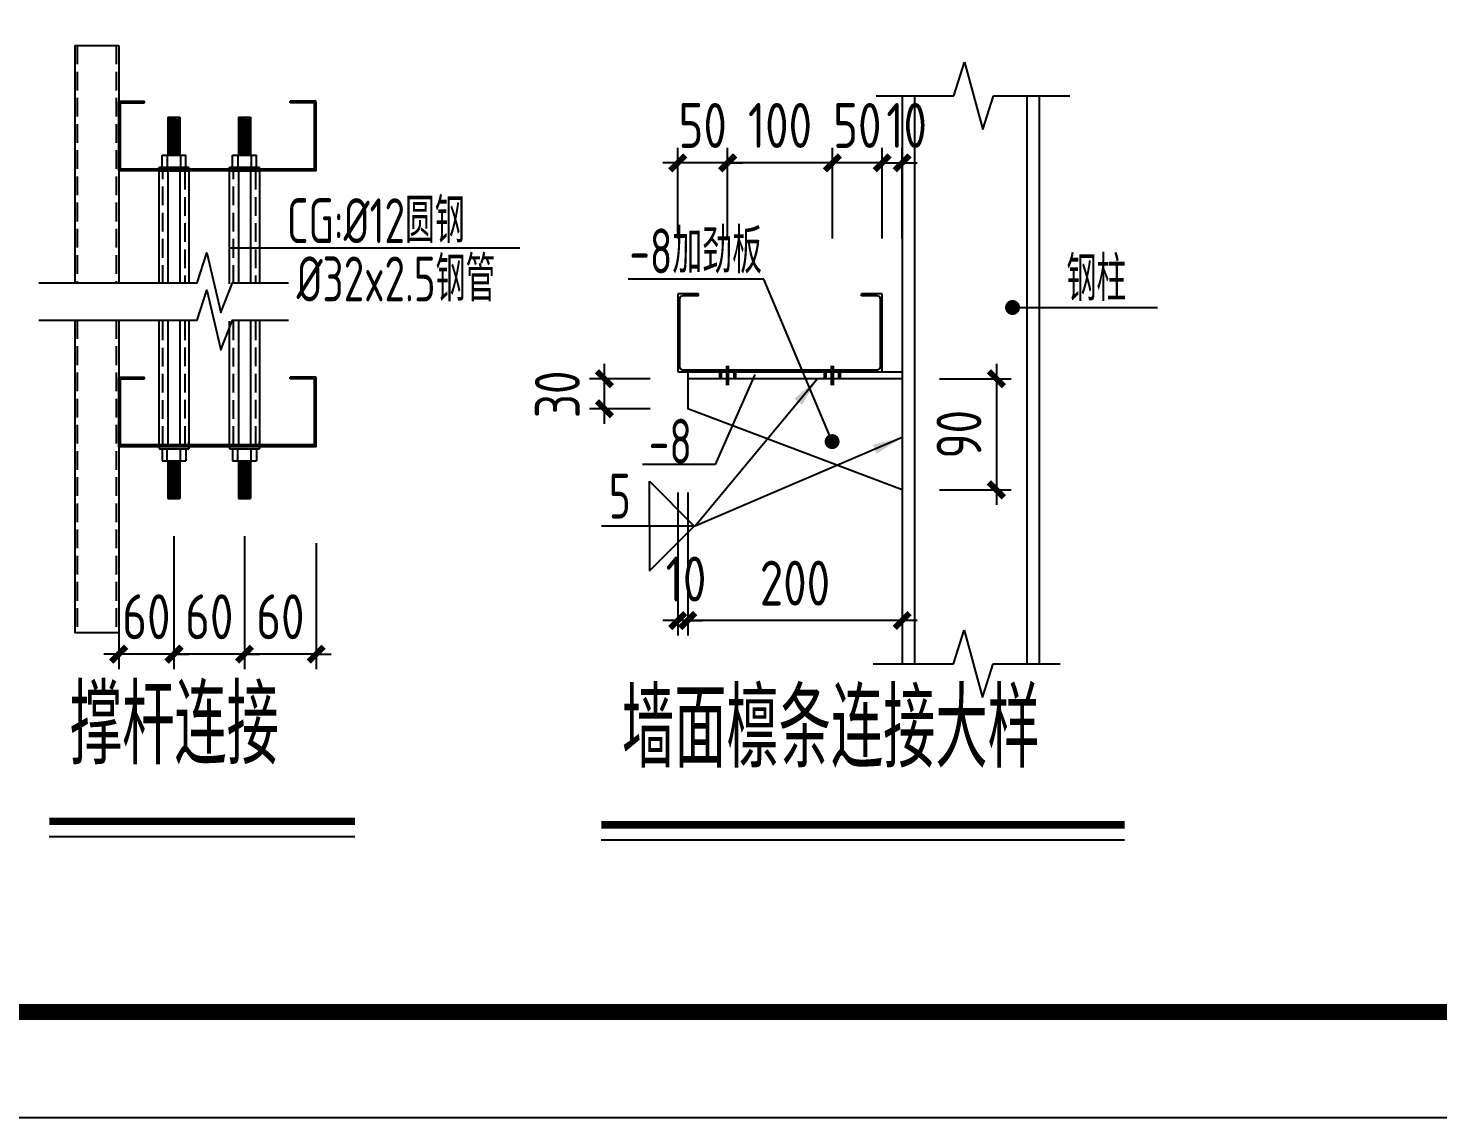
# Model space of a CAD drawing. Extents: x 180850 to 1399066, y 48356 to 327880.
# Drawn here: x 1136329 to 1155172, y 136382 to 150946 of the extents above; entities that cross this region are included whole.
import ezdxf
from ezdxf.enums import TextEntityAlignment as Align

# ---------------------------------------------------------------- set-up
doc = ezdxf.new("R2010")
doc.units = 0
doc.header["$LTSCALE"] = 1000
doc.linetypes.add('DASH', pattern=[0.35, 0.25, -0.1])
doc.linetypes.add('DASHEDX2', pattern=[38.1, 25.4, -12.7])
for name, color, linetype in [('AXIS_DIM', 3, 'Continuous'), ('BEAM', 4, 'Continuous'), ('Jjlx', 2, 'Continuous'), ('LT', 181, 'Continuous'), ('NUM', 7, 'Continuous'), ('PUB_TITLE', 4, 'Continuous'), ('PZ', 202, 'Continuous'), ('THIN', 7, 'Continuous'), ('WELD', 7, 'Continuous'), ('图层5', 4, 'DASHEDX2'), ('引线', 3, 'Continuous'), ('文字', 7, 'Continuous'), ('细实线', 6, 'Continuous')]:
    doc.layers.add(name, color=color, linetype=linetype)
doc.styles.get("Standard").update_dxf_attribs({"font": 'gbenor.shx', "bigfont": 'gbcbig.shx'})
doc.styles.add('TSSD_Dimension', font='Tssdeng.shx', dxfattribs={"width": 0.8, "bigfont": 'hztxt.shx'})
doc.styles.add('标准字体', font='tssdeng.shx', dxfattribs={"width": 0.7, "bigfont": 'tssdchn.shx'})
doc.dimstyles.new('TSSD_20_200', dxfattribs={"dimtxt": 600, "dimasz": 200, "dimexe": 200, "dimexo": 500, "dimgap": 200, "dimtad": 1, "dimdec": 0, "dimlfac": 0.05, "dimzin": 0, "dimdsep": 46, "dimtxsty": 'TSSD_Dimension', "dimblk": 'ARCHTICK', "dimblk1": 'ARCHTICK', "dimblk2": 'ARCHTICK', "dimcen": 0, "dimdle": 200, "dimclrt": 7, "dimadec": 0, "dimazin": 0, "dimtfac": 1, "dimtdec": 0, "dimtix": 1, "dimtmove": 2, "dimatfit": 3, "dimfxl": 1, "dimtolj": 1, "dimtzin": 0, "dimarcsym": 0})
doc.dimstyles.new('TSSD_LEADER_STYLE_400.0', dxfattribs={"dimtxt": 1200, "dimasz": 400, "dimexe": 400, "dimexo": 1000, "dimgap": 0.09, "dimtad": 0, "dimtih": 1, "dimtoh": 1, "dimdec": 4, "dimzin": 0, "dimdsep": 46, "dimtxsty": 'Standard', "dimcen": 0.09, "dimdle": 400, "dimclrt": 7, "dimadec": 0, "dimazin": 0, "dimtfac": 1, "dimtdec": 4, "dimtofl": 0, "dimtmove": 0, "dimatfit": 3, "dimfxl": 1, "dimtolj": 1, "dimtzin": 0, "dimarcsym": 0})

# ---------------------------------------------------------------- blocks, each defined once
blk = doc.blocks.new('_ArchTick')
at = {"color": 0, "linetype": 'ByBlock', "const_width": 0.4}
blk.add_lwpolyline([(-0.5, -0.5), (0.5, 0.5)], dxfattribs=at)
blk = doc.blocks.new('*D534')
at = {"layer": 'AXIS_DIM', "color": 0, "lineweight": -2, "transparency": 16777216}
for p, q in [((1145679, 148134), (1145679, 149346)), ((1147079, 148134), (1147079, 149346)), ((1147279, 149146), (1145479, 149146))]:
    blk.add_line(p, q, dxfattribs=at)
at = {"layer": 'Defpoints', "color": 0, "transparency": 16777216}
for p in [(1145679, 149146), (1145679, 147634), (1147079, 147634)]:
    blk.add_point(p, dxfattribs=at)
at = {"layer": 'AXIS_DIM', "color": 0, "lineweight": -2, "transparency": 16777216, "xscale": 200, "yscale": 200, "zscale": 200, "rotation": 180}
blk.add_blockref('_ArchTick', (1145679, 149146), dxfattribs=at)
at = {"layer": 'AXIS_DIM', "color": 0, "lineweight": -2, "transparency": 16777216, "xscale": 200, "yscale": 200, "zscale": 200}
blk.add_blockref('_ArchTick', (1147079, 149146), dxfattribs=at)
at = {"layer": 'AXIS_DIM', "color": 7, "transparency": 16777216, "insert": (1146379, 149646), "char_height": 600, "attachment_point": 5, "style": 'TSSD_Dimension'}
blk.add_mtext('\\A1;100', dxfattribs=at)
blk = doc.blocks.new('*D535')
at = {"layer": 'AXIS_DIM', "color": 0, "lineweight": -2, "transparency": 16777216}
for p, q in [((1145012, 148134), (1145012, 149346)), ((1145679, 148134), (1145679, 149346)), ((1145012, 149146), (1144812, 149146)), ((1145679, 149146), (1145012, 149146)), ((1145679, 149146), (1145879, 149146))]:
    blk.add_line(p, q, dxfattribs=at)
at = {"layer": 'Defpoints', "color": 0, "transparency": 16777216}
for p in [(1145012, 149146), (1145012, 147634), (1145679, 147634)]:
    blk.add_point(p, dxfattribs=at)
at = {"layer": 'AXIS_DIM', "color": 0, "lineweight": -2, "transparency": 16777216, "xscale": 200, "yscale": 200, "zscale": 200}
blk.add_blockref('_ArchTick', (1145012, 149146), dxfattribs=at)
at = {"layer": 'AXIS_DIM', "color": 0, "lineweight": -2, "transparency": 16777216, "xscale": 200, "yscale": 200, "zscale": 200, "rotation": 180}
blk.add_blockref('_ArchTick', (1145679, 149146), dxfattribs=at)
at = {"layer": 'AXIS_DIM', "color": 7, "transparency": 16777216, "insert": (1145345, 149646), "char_height": 600, "attachment_point": 5, "style": 'TSSD_Dimension'}
blk.add_mtext('\\A1;50', dxfattribs=at)
blk = doc.blocks.new('*D536')
at = {"layer": 'AXIS_DIM', "color": 0, "lineweight": -2, "transparency": 16777216}
for p, q in [((1144032, 145658), (1144032, 146460)), ((1144645, 146260), (1143832, 146260)), ((1144645, 145858), (1143832, 145858))]:
    blk.add_line(p, q, dxfattribs=at)
at = {"layer": 'Defpoints', "color": 0, "transparency": 16777216}
for p in [(1144032, 146260), (1145145, 146260), (1145145, 145858)]:
    blk.add_point(p, dxfattribs=at)
at = {"layer": 'AXIS_DIM', "color": 0, "lineweight": -2, "transparency": 16777216, "xscale": 200, "yscale": 200, "zscale": 200}
for p, rotation in [((1144032, 146260), 90), ((1144032, 145858), 270)]:
    blk.add_blockref('_ArchTick', p, dxfattribs=dict(at, rotation=rotation))
at = {"layer": 'AXIS_DIM', "color": 7, "transparency": 16777216, "insert": (1143403, 146052), "char_height": 600, "attachment_point": 5, "rotation": 90, "style": 'TSSD_Dimension'}
blk.add_mtext('\\A1;30', dxfattribs=at)
blk = doc.blocks.new('*D537')
at = {"layer": 'AXIS_DIM', "color": 0, "lineweight": -2, "transparency": 16777216}
for p, q in [((1147079, 148134), (1147079, 149346)), ((1147745, 148134), (1147745, 149346)), ((1147079, 149146), (1146879, 149146)), ((1147745, 149146), (1147079, 149146)), ((1147745, 149146), (1147945, 149146))]:
    blk.add_line(p, q, dxfattribs=at)
at = {"layer": 'Defpoints', "color": 0, "transparency": 16777216}
for p in [(1147079, 149146), (1147079, 147634), (1147745, 147634)]:
    blk.add_point(p, dxfattribs=at)
at = {"layer": 'AXIS_DIM', "color": 0, "lineweight": -2, "transparency": 16777216, "xscale": 200, "yscale": 200, "zscale": 200}
blk.add_blockref('_ArchTick', (1147079, 149146), dxfattribs=at)
at = {"layer": 'AXIS_DIM', "color": 0, "lineweight": -2, "transparency": 16777216, "xscale": 200, "yscale": 200, "zscale": 200, "rotation": 180}
blk.add_blockref('_ArchTick', (1147745, 149146), dxfattribs=at)
at = {"layer": 'AXIS_DIM', "color": 7, "transparency": 16777216, "insert": (1147412, 149646), "char_height": 600, "attachment_point": 5, "style": 'TSSD_Dimension'}
blk.add_mtext('\\A1;50', dxfattribs=at)
blk = doc.blocks.new('*D538')
at = {"layer": 'AXIS_DIM', "color": 0, "lineweight": -2, "transparency": 16777216}
for p, q in [((1145012, 144741), (1145012, 142829)), ((1145145, 144741), (1145145, 142829)), ((1145012, 143029), (1144812, 143029)), ((1145145, 143029), (1145012, 143029)), ((1145145, 143029), (1145345, 143029))]:
    blk.add_line(p, q, dxfattribs=at)
at = {"layer": 'Defpoints', "color": 0, "transparency": 16777216}
for p in [(1145012, 145241), (1145145, 145241), (1145012, 143029)]:
    blk.add_point(p, dxfattribs=at)
at = {"layer": 'AXIS_DIM', "color": 0, "lineweight": -2, "transparency": 16777216, "xscale": 200, "yscale": 200, "zscale": 200}
blk.add_blockref('_ArchTick', (1145012, 143029), dxfattribs=at)
at = {"layer": 'AXIS_DIM', "color": 0, "lineweight": -2, "transparency": 16777216, "xscale": 200, "yscale": 200, "zscale": 200, "rotation": 180}
blk.add_blockref('_ArchTick', (1145145, 143029), dxfattribs=at)
at = {"layer": 'AXIS_DIM', "color": 7, "transparency": 16777216, "insert": (1145123, 143583), "char_height": 600, "attachment_point": 5, "style": 'TSSD_Dimension'}
blk.add_mtext('\\A1;10', dxfattribs=at)
blk = doc.blocks.new('*D539')
at = {"layer": 'AXIS_DIM', "color": 0, "lineweight": -2, "transparency": 16777216}
for p, q in [((1145145, 144741), (1145145, 142829)), ((1148012, 144741), (1148012, 142829)), ((1148212, 143029), (1144945, 143029))]:
    blk.add_line(p, q, dxfattribs=at)
at = {"layer": 'Defpoints', "color": 0, "transparency": 16777216}
for p in [(1145145, 145241), (1148012, 145241), (1145145, 143029)]:
    blk.add_point(p, dxfattribs=at)
at = {"layer": 'AXIS_DIM', "color": 0, "lineweight": -2, "transparency": 16777216, "xscale": 200, "yscale": 200, "zscale": 200, "rotation": 180}
blk.add_blockref('_ArchTick', (1145145, 143029), dxfattribs=at)
at = {"layer": 'AXIS_DIM', "color": 0, "lineweight": -2, "transparency": 16777216, "xscale": 200, "yscale": 200, "zscale": 200}
blk.add_blockref('_ArchTick', (1148012, 143029), dxfattribs=at)
at = {"layer": 'AXIS_DIM', "color": 7, "transparency": 16777216, "insert": (1146579, 143529), "char_height": 600, "attachment_point": 5, "style": 'TSSD_Dimension'}
blk.add_mtext('\\A1;200', dxfattribs=at)
blk = doc.blocks.new('_WELD004')
at = {"color": 0, "linetype": 'ByBlock'}
for p, q in [((0, 1), (1, 0)), ((0, 0), (0, 1))]:
    blk.add_line(p, q, dxfattribs=at)
blk = doc.blocks.new('*D540')
at = {"layer": 'AXIS_DIM', "color": 0, "lineweight": -2, "transparency": 16777216}
for p, q in [((1149271, 146460), (1149271, 144575)), ((1148512, 146260), (1149471, 146260)), ((1148512, 144775), (1149471, 144775))]:
    blk.add_line(p, q, dxfattribs=at)
at = {"layer": 'Defpoints', "color": 0, "transparency": 16777216}
for p in [(1148012, 146260), (1148012, 144775), (1149271, 144775)]:
    blk.add_point(p, dxfattribs=at)
at = {"layer": 'AXIS_DIM', "color": 0, "lineweight": -2, "transparency": 16777216, "xscale": 200, "yscale": 200, "zscale": 200}
for p, rotation in [((1149271, 146260), 90), ((1149271, 144775), 270)]:
    blk.add_blockref('_ArchTick', p, dxfattribs=dict(at, rotation=rotation))
at = {"layer": 'AXIS_DIM', "color": 7, "transparency": 16777216, "insert": (1148771, 145518), "char_height": 600, "attachment_point": 5, "rotation": 90, "style": 'TSSD_Dimension'}
blk.add_mtext('\\A1;90', dxfattribs=at)
blk = doc.blocks.new('*D541')
at = {"layer": 'AXIS_DIM', "color": 0, "lineweight": -2, "transparency": 16777216}
for p, q in [((1147745, 148134), (1147745, 149346)), ((1148012, 148134), (1148012, 149346)), ((1147745, 149146), (1147545, 149146)), ((1147745, 149146), (1148012, 149146)), ((1148012, 149146), (1148212, 149146))]:
    blk.add_line(p, q, dxfattribs=at)
at = {"layer": 'Defpoints', "color": 0, "transparency": 16777216}
for p in [(1148012, 149146), (1147745, 147634), (1148012, 147634)]:
    blk.add_point(p, dxfattribs=at)
at = {"layer": 'AXIS_DIM', "color": 0, "lineweight": -2, "transparency": 16777216, "xscale": 200, "yscale": 200, "zscale": 200}
blk.add_blockref('_ArchTick', (1147745, 149146), dxfattribs=at)
at = {"layer": 'AXIS_DIM', "color": 0, "lineweight": -2, "transparency": 16777216, "xscale": 200, "yscale": 200, "zscale": 200, "rotation": 180}
blk.add_blockref('_ArchTick', (1148012, 149146), dxfattribs=at)
at = {"layer": 'AXIS_DIM', "color": 7, "transparency": 16777216, "insert": (1148072, 149646), "char_height": 600, "attachment_point": 5, "style": 'TSSD_Dimension'}
blk.add_mtext('\\A1;10', dxfattribs=at)
blk = doc.blocks.new('*D544')
at = {"layer": 'AXIS_DIM', "color": 0, "lineweight": -2, "transparency": 16777216}
for p, q in [((1139221, 144158), (1139221, 142379)), ((1140179, 144065), (1140179, 142379)), ((1139221, 142579), (1139021, 142579)), ((1140179, 142579), (1139221, 142579)), ((1140179, 142579), (1140379, 142579))]:
    blk.add_line(p, q, dxfattribs=at)
at = {"layer": 'Defpoints', "color": 0, "transparency": 16777216}
for p in [(1139221, 144658), (1140179, 144565), (1139221, 142579)]:
    blk.add_point(p, dxfattribs=at)
at = {"layer": 'AXIS_DIM', "color": 0, "lineweight": -2, "transparency": 16777216, "xscale": 200, "yscale": 200, "zscale": 200}
blk.add_blockref('_ArchTick', (1139221, 142579), dxfattribs=at)
at = {"layer": 'AXIS_DIM', "color": 0, "lineweight": -2, "transparency": 16777216, "xscale": 200, "yscale": 200, "zscale": 200, "rotation": 180}
blk.add_blockref('_ArchTick', (1140179, 142579), dxfattribs=at)
at = {"layer": 'AXIS_DIM', "color": 7, "transparency": 16777216, "insert": (1139700, 143079), "char_height": 600, "attachment_point": 5, "style": 'TSSD_Dimension'}
blk.add_mtext('\\A1;60', dxfattribs=at)
blk = doc.blocks.new('*D545')
at = {"layer": 'AXIS_DIM', "color": 0, "lineweight": -2, "transparency": 16777216}
for p, q in [((1137539, 144158), (1137539, 142379)), ((1138278, 144158), (1138278, 142379)), ((1137539, 142579), (1137339, 142579)), ((1138278, 142579), (1137539, 142579)), ((1138278, 142579), (1138478, 142579))]:
    blk.add_line(p, q, dxfattribs=at)
at = {"layer": 'Defpoints', "color": 0, "transparency": 16777216}
for p in [(1137539, 144658), (1138278, 144658), (1137539, 142579)]:
    blk.add_point(p, dxfattribs=at)
at = {"layer": 'AXIS_DIM', "color": 0, "lineweight": -2, "transparency": 16777216, "xscale": 200, "yscale": 200, "zscale": 200}
blk.add_blockref('_ArchTick', (1137539, 142579), dxfattribs=at)
at = {"layer": 'AXIS_DIM', "color": 0, "lineweight": -2, "transparency": 16777216, "xscale": 200, "yscale": 200, "zscale": 200, "rotation": 180}
blk.add_blockref('_ArchTick', (1138278, 142579), dxfattribs=at)
at = {"layer": 'AXIS_DIM', "color": 7, "transparency": 16777216, "insert": (1137909, 143079), "char_height": 600, "attachment_point": 5, "style": 'TSSD_Dimension'}
blk.add_mtext('\\A1;60', dxfattribs=at)
blk = doc.blocks.new('*D546')
at = {"layer": 'AXIS_DIM', "color": 0, "lineweight": -2, "transparency": 16777216}
for p, q in [((1138278, 144158), (1138278, 142379)), ((1139221, 144158), (1139221, 142379)), ((1138278, 142579), (1138078, 142579)), ((1139221, 142579), (1138278, 142579)), ((1139221, 142579), (1139421, 142579))]:
    blk.add_line(p, q, dxfattribs=at)
at = {"layer": 'Defpoints', "color": 0, "transparency": 16777216}
for p in [(1138278, 144658), (1139221, 144658), (1138278, 142579)]:
    blk.add_point(p, dxfattribs=at)
at = {"layer": 'AXIS_DIM', "color": 0, "lineweight": -2, "transparency": 16777216, "xscale": 200, "yscale": 200, "zscale": 200}
blk.add_blockref('_ArchTick', (1138278, 142579), dxfattribs=at)
at = {"layer": 'AXIS_DIM', "color": 0, "lineweight": -2, "transparency": 16777216, "xscale": 200, "yscale": 200, "zscale": 200, "rotation": 180}
blk.add_blockref('_ArchTick', (1139221, 142579), dxfattribs=at)
at = {"layer": 'AXIS_DIM', "color": 7, "transparency": 16777216, "insert": (1138750, 143079), "char_height": 600, "attachment_point": 5, "style": 'TSSD_Dimension'}
blk.add_mtext('\\A1;60', dxfattribs=at)

msp = doc.modelspace()

# ---------------------------------------------------------------- linework, layer by layer
at = {"layer": 'BEAM', "linetype": 'ByBlock'}
for p, q in [((1148701.07, 150041.96), (1148843.99, 150491.13)), ((1148843.99, 150491.13), (1149088.99, 149592.8)), ((1147665.83, 150041.96), (1148701.07, 150041.96)), ((1147848.63, 150041.96), (1148011.96, 150041.96)), ((1148011.96, 150041.96), (1148011.96, 142449.83)), ((1148175.29, 150041.96), (1148175.29, 142449.83)), ((1149231.9, 150041.96), (1150255.27, 150041.96)), ((1149677.77, 150041.96), (1149677.77, 142449.83)), ((1149841.11, 150041.96), (1149841.11, 142449.83)), ((1148697.64, 142449.83), (1148840.55, 142899)), ((1148840.55, 142899), (1149085.55, 142000.66)), ((1147625.78, 142449.83), (1148697.64, 142449.83)), ((1149085.55, 142000.66), (1149228.47, 142449.83)), ((1149228.47, 142449.83), (1150122.49, 142449.83))]:
    msp.add_line(p, q, dxfattribs=at)
at = {"layer": 'Jjlx', "linetype": 'DASH'}
for p, q in [((1136984.94, 150714.3), (1136984.94, 147544.67)), ((1137507.53, 150714.3), (1137507.53, 147544.67)), ((1136984.94, 147044.11), (1136984.94, 142865.65)), ((1137507.53, 147044.11), (1137507.53, 142865.65))]:
    msp.add_line(p, q, dxfattribs=at)
at = {"layer": 'Jjlx'}
for p, q in [((1149088.99, 149592.8), (1149231.9, 150041.96)), ((1138118.2, 149088.04, 2889.46), (1138118.2, 149248.04, 2889.46)), ((1138118.2, 149248.04, 2889.46), (1138438.2, 149248.04, 2889.46)), ((1138189.03, 149248.04, 2889.46), (1138189.03, 149088.04, 2889.46)), ((1138367.37, 149248.04, 2889.46), (1138367.37, 149088.04, 2889.46)), ((1138438.2, 149088.04, 2889.46), (1138438.2, 149248.04, 2889.46)), ((1139061.49, 149088.04, 2889.46), (1139061.49, 149248.04, 2889.46)), ((1139061.49, 149248.04, 2889.46), (1139381.49, 149248.04, 2889.46)), ((1139132.32, 149248.04, 2889.46), (1139132.32, 149088.04, 2889.46)), ((1139310.66, 149248.04, 2889.46), (1139310.66, 149088.04, 2889.46)), ((1139381.49, 149088.04, 2889.46), (1139381.49, 149248.04, 2889.46))]:
    msp.add_line(p, q, dxfattribs=at)
at = {"layer": 'LT'}
for p, q in [((1137539.1, 149969.97), (1137886.24, 149969.97)), ((1137539.1, 149039.39), (1137539.1, 149963.39)), ((1137563.1, 149063.39), (1137563.1, 149949.66)), ((1137563.1, 149949.66), (1137886.24, 149949.66)), ((1137886.24, 149949.66), (1137886.24, 149969.97)), ((1139831.96, 149949.66), (1139831.96, 149969.97)), ((1140179.1, 149969.97), (1139831.96, 149969.97)), ((1140155.1, 149949.66), (1139831.96, 149949.66)), ((1140155.1, 149063.39), (1140155.1, 149949.66)), ((1140179.1, 149039.39), (1140179.1, 149963.39)), ((1140179.1, 149063.39), (1137539.1, 149063.39)), ((1140179.1, 149039.39), (1137539.1, 149039.39)), ((1145287.9, 147393.62), (1145011.97, 147393.62)), ((1145287.9, 147393.62), (1145011.97, 147393.62)), ((1145011.97, 147393.62), (1145011.97, 146353.62)), ((1145287.9, 147369.62), (1145083.97, 147369.62)), ((1145287.9, 147369.62), (1145287.9, 147393.62)), ((1147745.3, 147393.62), (1147469.37, 147393.62)), ((1147469.37, 147369.62), (1147469.37, 147393.62)), ((1147745.3, 147393.62), (1147469.37, 147393.62)), ((1147673.3, 147369.62), (1147469.37, 147369.62)), ((1147745.3, 146353.62), (1147745.3, 147393.62)), ((1145035.97, 147321.62), (1145035.97, 146425.62)), ((1147721.3, 146425.62), (1147721.3, 147321.62)), ((1137539.1, 146281.77), (1137886.24, 146281.77)), ((1137539.1, 145351.19, 2889.46), (1137539.1, 146275.19, 2889.46)), ((1137563.1, 145375.19), (1137563.1, 146261.46)), ((1137563.1, 146261.46), (1137886.24, 146261.46)), ((1137886.24, 146261.46), (1137886.24, 146281.77)), ((1140179.1, 146281.77), (1139831.96, 146281.77)), ((1139831.96, 146261.46), (1139831.96, 146281.77)), ((1140155.1, 146261.46), (1139831.96, 146261.46)), ((1140155.1, 145375.19), (1140155.1, 146261.46)), ((1140179.1, 145351.19), (1140179.1, 146275.19)), ((1145011.97, 146353.62), (1147745.3, 146353.62)), ((1145011.97, 146353.62), (1147745.3, 146353.62)), ((1145083.97, 146377.62), (1147673.3, 146377.62)), ((1140179.1, 145375.19), (1137539.1, 145375.19)), ((1140179.1, 145351.19), (1137539.1, 145351.19))]:
    msp.add_line(p, q, dxfattribs=at)
for centre, start, end in [((1145083.97, 147321.62), 90, 180), ((1147673.3, 147321.62), 0, 90), ((1145083.97, 146425.62), 180, 270), ((1147673.3, 146425.62), 270, 0)]:
    msp.add_arc(centre, 48, start, end, dxfattribs=at)
at = {"layer": 'NUM', "const_width": 100}
msp.add_lwpolyline([(1136610.12, 140343.7), (1140695.74, 140343.7)], dxfattribs=at)
at = {"layer": 'NUM', "const_width": 100, "elevation": 0}
msp.add_lwpolyline([(1143989.18, 140297.85), (1150984.38, 140297.85)], dxfattribs=at)
at = {"layer": 'PUB_TITLE'}
msp.add_lwpolyline([(1041333.16, 220381.89), (1189933.16, 220381.89), (1189933.16, 136381.97), (1041333.16, 136381.97)], close=True, dxfattribs=at)
at = {"layer": 'PUB_TITLE', "const_width": 212.12}
msp.add_lwpolyline([(1044868.51, 137796.11), (1044868.51, 218967.75), (1188519.02, 218967.75), (1188519.02, 137796.11)], close=True, dxfattribs=at)
at = {"layer": 'PZ'}
for p, q in [((1138198.2, 149754.71, 2889.46), (1138358.2, 149754.71, 2889.46)), ((1138198.2, 149735.3, 2889.46), (1138344.8, 149754.71, 2889.46)), ((1138198.2, 149754.71, 2889.46), (1138198.2, 149248.04, 2889.46)), ((1138198.2, 149714.11, 2889.46), (1138358.2, 149735.3, 2889.46)), ((1138198.2, 149692.93, 2889.46), (1138358.2, 149714.11, 2889.46)), ((1138198.2, 149671.74, 2889.46), (1138358.2, 149692.93, 2889.46)), ((1138198.2, 149650.56, 2889.46), (1138358.2, 149671.74, 2889.46)), ((1138198.2, 149629.37, 2889.46), (1138358.2, 149650.56, 2889.46)), ((1138198.2, 149608.19, 2889.46), (1138358.2, 149629.37, 2889.46)), ((1138358.2, 149754.71, 2889.46), (1138358.2, 149248.04, 2889.46)), ((1139141.49, 149754.71, 2889.46), (1139301.49, 149754.71, 2889.46)), ((1139141.49, 149735.3, 2889.46), (1139288.1, 149754.71, 2889.46)), ((1139141.49, 149754.71, 2889.46), (1139141.49, 149248.04, 2889.46)), ((1139141.49, 149714.11, 2889.46), (1139301.49, 149735.3, 2889.46)), ((1139141.49, 149692.93, 2889.46), (1139301.49, 149714.11, 2889.46)), ((1139141.49, 149671.74, 2889.46), (1139301.49, 149692.93, 2889.46)), ((1139141.49, 149650.56, 2889.46), (1139301.49, 149671.74, 2889.46)), ((1139141.49, 149629.37, 2889.46), (1139301.49, 149650.56, 2889.46)), ((1139141.49, 149608.19, 2889.46), (1139301.49, 149629.37, 2889.46)), ((1139301.49, 149754.71, 2889.46), (1139301.49, 149248.04, 2889.46)), ((1138198.2, 149587, 2889.46), (1138358.2, 149608.19, 2889.46)), ((1138198.2, 149565.82, 2889.46), (1138358.2, 149587, 2889.46)), ((1138198.2, 149544.63, 2889.46), (1138358.2, 149565.82, 2889.46)), ((1138198.2, 149523.45, 2889.46), (1138358.2, 149544.63, 2889.46)), ((1138198.2, 149502.26, 2889.46), (1138358.2, 149523.45, 2889.46)), ((1138198.2, 149481.08, 2889.46), (1138358.2, 149502.26, 2889.46)), ((1138198.2, 149459.89, 2889.46), (1138358.2, 149481.08, 2889.46)), ((1138198.2, 149438.71, 2889.46), (1138358.2, 149459.89, 2889.46)), ((1138198.2, 149417.52, 2889.46), (1138358.2, 149438.71, 2889.46)), ((1139141.49, 149587, 2889.46), (1139301.49, 149608.19, 2889.46)), ((1139141.49, 149565.82, 2889.46), (1139301.49, 149587, 2889.46)), ((1139141.49, 149544.63, 2889.46), (1139301.49, 149565.82, 2889.46)), ((1139141.49, 149523.45, 2889.46), (1139301.49, 149544.63, 2889.46)), ((1139141.49, 149502.26, 2889.46), (1139301.49, 149523.45, 2889.46)), ((1139141.49, 149481.08, 2889.46), (1139301.49, 149502.26, 2889.46)), ((1139141.49, 149459.89, 2889.46), (1139301.49, 149481.08, 2889.46)), ((1139141.49, 149438.71, 2889.46), (1139301.49, 149459.89, 2889.46)), ((1139141.49, 149417.52, 2889.46), (1139301.49, 149438.71, 2889.46)), ((1138198.2, 149396.34, 2889.46), (1138358.2, 149417.52, 2889.46)), ((1138198.2, 149375.15, 2889.46), (1138358.2, 149396.34, 2889.46)), ((1138198.2, 149353.97, 2889.46), (1138358.2, 149375.15, 2889.46)), ((1138198.2, 149332.78, 2889.46), (1138358.2, 149353.97, 2889.46)), ((1138198.2, 149311.6, 2889.46), (1138358.2, 149332.78, 2889.46)), ((1138198.2, 149290.41, 2889.46), (1138358.2, 149311.6, 2889.46)), ((1138198.2, 149269.23, 2889.46), (1138358.2, 149290.41, 2889.46)), ((1138198.2, 149248.04, 2889.46), (1138358.2, 149269.23, 2889.46)), ((1139141.49, 149396.34, 2889.46), (1139301.49, 149417.52, 2889.46)), ((1139141.49, 149375.15, 2889.46), (1139301.49, 149396.34, 2889.46)), ((1139141.49, 149353.97, 2889.46), (1139301.49, 149375.15, 2889.46)), ((1139141.49, 149332.78, 2889.46), (1139301.49, 149353.97, 2889.46)), ((1139141.49, 149311.6, 2889.46), (1139301.49, 149332.78, 2889.46)), ((1139141.49, 149290.41, 2889.46), (1139301.49, 149311.6, 2889.46)), ((1139141.49, 149269.23, 2889.46), (1139301.49, 149290.41, 2889.46)), ((1139141.49, 149248.04, 2889.46), (1139301.49, 149269.23, 2889.46)), ((1138198.2, 149039.39, 2889.46), (1138198.2, 147544.67, 2889.46)), ((1138358.2, 149039.39, 2889.46), (1138358.2, 147544.67, 2889.46)), ((1139141.49, 149039.39, 2889.46), (1139141.49, 147544.67, 2889.46)), ((1139301.49, 149039.39, 2889.46), (1139301.49, 147544.67, 2889.46)), ((1138198.2, 147044.11, 2889.46), (1138198.2, 145375.19, 2889.46)), ((1138358.2, 147044.11, 2889.46), (1138358.2, 145375.19, 2889.46)), ((1139141.49, 147044.11, 2889.46), (1139141.49, 145375.19, 2889.46)), ((1139301.49, 147044.11, 2889.46), (1139301.49, 145375.19, 2889.46)), ((1138198.2, 145164.52, 2889.46), (1138198.2, 144657.85, 2889.46)), ((1138198.2, 145164.52, 2889.46), (1138358.2, 145143.34, 2889.46)), ((1138198.2, 145143.34, 2889.46), (1138358.2, 145122.15, 2889.46)), ((1138198.2, 145122.15, 2889.46), (1138358.2, 145100.97, 2889.46)), ((1138198.2, 145100.97, 2889.46), (1138358.2, 145079.78, 2889.46)), ((1138358.2, 145164.52, 2889.46), (1138358.2, 144657.85, 2889.46)), ((1139141.49, 145164.52, 2889.46), (1139141.49, 144657.85, 2889.46)), ((1139141.49, 145164.52, 2889.46), (1139301.49, 145143.34, 2889.46)), ((1139141.49, 145143.34, 2889.46), (1139301.49, 145122.15, 2889.46)), ((1139141.49, 145122.15, 2889.46), (1139301.49, 145100.97, 2889.46)), ((1139141.49, 145100.97, 2889.46), (1139301.49, 145079.78, 2889.46)), ((1139301.49, 145164.52, 2889.46), (1139301.49, 144657.85, 2889.46)), ((1138198.2, 145079.78, 2889.46), (1138358.2, 145058.6, 2889.46)), ((1138198.2, 145058.6, 2889.46), (1138358.2, 145037.41, 2889.46)), ((1138198.2, 145037.41, 2889.46), (1138358.2, 145016.23, 2889.46)), ((1138198.2, 145016.23, 2889.46), (1138358.2, 144995.04, 2889.46)), ((1138198.2, 144995.04, 2889.46), (1138358.2, 144973.86, 2889.46)), ((1138198.2, 144973.86, 2889.46), (1138358.2, 144952.67, 2889.46)), ((1138198.2, 144952.67, 2889.46), (1138358.2, 144931.49, 2889.46)), ((1138198.2, 144931.49, 2889.46), (1138358.2, 144910.3, 2889.46)), ((1138198.2, 144910.3, 2889.46), (1138358.2, 144889.12, 2889.46)), ((1139141.49, 145079.78, 2889.46), (1139301.49, 145058.6, 2889.46)), ((1139141.49, 145058.6, 2889.46), (1139301.49, 145037.41, 2889.46)), ((1139141.49, 145037.41, 2889.46), (1139301.49, 145016.23, 2889.46)), ((1139141.49, 145016.23, 2889.46), (1139301.49, 144995.04, 2889.46)), ((1139141.49, 144995.04, 2889.46), (1139301.49, 144973.86, 2889.46)), ((1139141.49, 144973.86, 2889.46), (1139301.49, 144952.67, 2889.46)), ((1139141.49, 144952.67, 2889.46), (1139301.49, 144931.49, 2889.46)), ((1139141.49, 144931.49, 2889.46), (1139301.49, 144910.3, 2889.46)), ((1139141.49, 144910.3, 2889.46), (1139301.49, 144889.12, 2889.46)), ((1138198.2, 144889.12, 2889.46), (1138358.2, 144867.93, 2889.46)), ((1138198.2, 144867.93, 2889.46), (1138358.2, 144846.75, 2889.46)), ((1138198.2, 144846.75, 2889.46), (1138358.2, 144825.56, 2889.46)), ((1138198.2, 144825.56, 2889.46), (1138358.2, 144804.38, 2889.46)), ((1138198.2, 144804.38, 2889.46), (1138358.2, 144783.19, 2889.46)), ((1138198.2, 144783.19, 2889.46), (1138358.2, 144762.01, 2889.46)), ((1138198.2, 144762.01, 2889.46), (1138358.2, 144740.82, 2889.46)), ((1138198.2, 144740.82, 2889.46), (1138358.2, 144719.64, 2889.46)), ((1138198.2, 144719.64, 2889.46), (1138358.2, 144698.45, 2889.46)), ((1139141.49, 144889.12, 2889.46), (1139301.49, 144867.93, 2889.46)), ((1139141.49, 144867.93, 2889.46), (1139301.49, 144846.75, 2889.46)), ((1139141.49, 144846.75, 2889.46), (1139301.49, 144825.56, 2889.46)), ((1139141.49, 144825.56, 2889.46), (1139301.49, 144804.38, 2889.46)), ((1139141.49, 144804.38, 2889.46), (1139301.49, 144783.19, 2889.46)), ((1139141.49, 144783.19, 2889.46), (1139301.49, 144762.01, 2889.46)), ((1139141.49, 144762.01, 2889.46), (1139301.49, 144740.82, 2889.46)), ((1139141.49, 144740.82, 2889.46), (1139301.49, 144719.64, 2889.46)), ((1139141.49, 144719.64, 2889.46), (1139301.49, 144698.45, 2889.46)), ((1138198.2, 144698.45, 2889.46), (1138358.2, 144677.27, 2889.46)), ((1138198.2, 144677.27, 2889.46), (1138344.8, 144657.85, 2889.46)), ((1138198.2, 144657.85, 2889.46), (1138358.2, 144657.85, 2889.46)), ((1139141.49, 144698.45, 2889.46), (1139301.49, 144677.27, 2889.46)), ((1139141.49, 144677.27, 2889.46), (1139288.1, 144657.85, 2889.46)), ((1139141.49, 144657.85, 2889.46), (1139301.49, 144657.85, 2889.46))]:
    msp.add_line(p, q, dxfattribs=at)
at = {"layer": 'THIN', "linetype": 'ByBlock'}
msp.add_lwpolyline([(1136610.12, 140143.7), (1140695.74, 140143.7)], dxfattribs=at)
at = {"layer": 'THIN', "linetype": 'ByBlock', "elevation": 0}
msp.add_lwpolyline([(1143989.18, 140097.85), (1150984.38, 140097.85)], dxfattribs=at)
at = {"layer": 'WELD'}
for p, q in [((1145145.3, 146353.62), (1145145.3, 145860.28)), ((1145145.3, 146353.62), (1148011.96, 146353.62)), ((1148011.96, 146260.28), (1145145.3, 146260.28)), ((1148011.96, 144775.38), (1145145.3, 145858.17)), ((1145244.27, 144292.13), (1143991.77, 144292.13))]:
    msp.add_line(p, q, dxfattribs=at)
at = {"layer": '图层5', "ltscale": 0.05, "const_width": 50}
for points in [[(1145678.63, 146435.16), (1145678.63, 146174.07)], [(1147078.63, 146435.16), (1147078.63, 146174.07)], [(1145583.26, 146260.28), (1145583.26, 146377.62)], [(1145774, 146260.28), (1145774, 146377.62)], [(1146983.26, 146260.28), (1146983.26, 146377.62)], [(1147174, 146260.28), (1147174, 146377.62)]]:
    msp.add_lwpolyline(points, dxfattribs=at)
at = {"layer": '引线'}
for p, q in [((1139021.49, 148011.19, 2876.23), (1142899.29, 148011.19, 17381.82)), ((1146160.97, 147591.12), (1144347.94, 147591.12)), ((1147075.33, 145420.38), (1146160.97, 147591.12)), ((1149487.12, 147212.8), (1151425.5, 147212.8)), ((1146042.97, 146318.43), (1145510.15, 145114.01)), ((1145510.15, 145114.01), (1144540.49, 145114.01))]:
    msp.add_line(p, q, dxfattribs=at)
at = {"layer": '引线', "const_width": 100}
for points in [[(1149437.12, 147212.8, 1), (1149537.12, 147212.8, 1)], [(1147025.33, 145420.38, 1), (1147125.33, 145420.38, 1)]]:
    msp.add_lwpolyline(points, format="xyb", close=True, dxfattribs=at)
at = {"layer": '文字'}
for p, q in [((1136953.37, 150714.3), (1136953.37, 147544.67)), ((1136953.37, 150714.3), (1137539.1, 150714.3)), ((1137539.1, 150714.3), (1137539.1, 147544.67)), ((1136953.37, 147044.11), (1136953.37, 142865.65)), ((1137539.1, 147044.11), (1137539.1, 142865.65)), ((1137539.1, 142865.65), (1136953.37, 142865.65)), ((1137539.1, 142865.65), (1137205.76, 142865.65))]:
    msp.add_line(p, q, dxfattribs=at)
at = {"layer": '细实线'}
for p, q in [((1138078.2, 149061.38, 2889.46), (1138078.2, 149088.04, 2889.46)), ((1138078.2, 149088.04, 2889.46), (1138478.2, 149088.04, 2889.46)), ((1138478.2, 149061.38, 2889.46), (1138478.2, 149088.04, 2889.46)), ((1139021.49, 149061.38, 2889.46), (1139021.49, 149088.04, 2889.46)), ((1139021.49, 149088.04, 2889.46), (1139421.49, 149088.04, 2889.46)), ((1139421.49, 149061.38, 2889.46), (1139421.49, 149088.04, 2889.46)), ((1138078.2, 145375.19, 2889.46), (1138078.2, 145417.85, 2889.46)), ((1138078.2, 145351.19, 2889.46), (1138078.2, 145324.52, 2889.46)), ((1138078.2, 145324.52, 2889.46), (1138478.2, 145324.52, 2889.46)), ((1138118.2, 145324.52, 2889.46), (1138118.2, 145164.52, 2889.46)), ((1138189.03, 145164.52, 2889.46), (1138189.03, 145324.52, 2889.46)), ((1138367.37, 145164.52, 2889.46), (1138367.37, 145324.52, 2889.46)), ((1138438.2, 145324.52, 2889.46), (1138438.2, 145164.52, 2889.46)), ((1138478.2, 145375.19, 2889.46), (1138478.2, 145417.85, 2889.46)), ((1138478.2, 145351.19, 2889.46), (1138478.2, 145324.52, 2889.46)), ((1139021.49, 145375.19, 2889.46), (1139021.49, 145417.85, 2889.46)), ((1139021.49, 145351.19, 2889.46), (1139021.49, 145324.52, 2889.46)), ((1139021.49, 145324.52, 2889.46), (1139421.49, 145324.52, 2889.46)), ((1139061.49, 145324.52, 2889.46), (1139061.49, 145164.52, 2889.46)), ((1139132.32, 145164.52, 2889.46), (1139132.32, 145324.52, 2889.46)), ((1139310.66, 145164.52, 2889.46), (1139310.66, 145324.52, 2889.46)), ((1139381.49, 145324.52, 2889.46), (1139381.49, 145164.52, 2889.46)), ((1139421.49, 145375.19, 2889.46), (1139421.49, 145417.85, 2889.46)), ((1139421.49, 145351.19, 2889.46), (1139421.49, 145324.52, 2889.46)), ((1138118.2, 145164.52, 2889.46), (1138438.2, 145164.52, 2889.46)), ((1139061.49, 145164.52, 2889.46), (1139381.49, 145164.52, 2889.46))]:
    msp.add_line(p, q, dxfattribs=at)
at = {"layer": '细实线', "linetype": 'DASH'}
for p, q in [((1138131.25, 147528.67, -5778.92), (1138131.25, 149039.39, -5778.92)), ((1138425.15, 149039.39, -5778.92), (1138425.15, 147528.67, -5778.92)), ((1139074.54, 147528.67, -5778.92), (1139074.54, 149039.39, -5778.92)), ((1139368.44, 149039.39, -5778.92), (1139368.44, 147528.67, -5778.92)), ((1138131.25, 145375.19, -5778.92), (1138131.25, 147028.11, -5778.92)), ((1138425.15, 147028.11, -5778.92), (1138425.15, 145375.19, -5778.92)), ((1139074.54, 145375.19, -5778.92), (1139074.54, 147028.11, -5778.92)), ((1139368.44, 147028.11, -5778.92), (1139368.44, 145375.19, -5778.92))]:
    msp.add_line(p, q, dxfattribs=at)
at = {"layer": '细实线'}
for points in [[(1138078.2, 147528.67), (1138078.2, 149039.39), (1138478.2, 149039.39), (1138478.2, 147528.67)], [(1139021.49, 147528.67), (1139021.49, 149039.39), (1139421.49, 149039.39), (1139421.49, 147528.67)], [(1136473.37, 147544.67), (1136953.37, 147544.67), (1138587.4, 147544.67), (1138715.4, 147944.67), (1138904.71, 147145.67), (1139061, 147544.67), (1139330.57, 147544.67), (1139810.57, 147544.67)], [(1136473.37, 147044.11), (1136953.37, 147044.11), (1138587.4, 147044.11), (1138715.4, 147444.11), (1138904.71, 146645.11), (1139061, 147044.11), (1139330.57, 147044.11), (1139810.57, 147044.11)], [(1138478.2, 147028.11), (1138478.2, 145375.19), (1138078.2, 145375.19), (1138078.2, 147028.11)], [(1139421.49, 147028.11), (1139421.49, 145375.19), (1139021.49, 145375.19), (1139021.49, 147028.11)]]:
    msp.add_lwpolyline(points, dxfattribs=at)

# ---------------------------------------------------------------- block references
at = {"layer": 'WELD', "xscale": 600, "yscale": 600, "zscale": 600}
msp.add_blockref('_WELD004', (1144633.51, 144292.13), dxfattribs=at)
at = {"layer": 'WELD', "xscale": -600, "yscale": 600, "zscale": 600.0000000000002, "rotation": 180}
msp.add_blockref('_WELD004', (1144633.51, 144292.13), dxfattribs=at)

# ---------------------------------------------------------------- texts
at = {"layer": 'NUM', "style": '标准字体', "width": 0.7}
for s, p in [('撑杆连接', (1136887.28, 140792.4)), ('墙面檩条连接大样', (1144266.34, 140746.56))]:
    msp.add_text(s, height=1050, dxfattribs=at).set_placement(p, align=Align.BOTTOM_LEFT)
at = {"layer": 'THIN', "style": '标准字体', "width": 0.7}
for s, p in [('CG:%%C12圆钢', (1139787.29, 148072.75, 66146.41)), ('-8加劲板', (1144365.6, 147668.77)), ('%%C32x2.5钢管', (1139917.75, 147294.37, 66146.41)), ('钢柱', (1150209.42, 147297.83)), ('-8', (1144626.33, 145124.33)), ('5', (1144091.77, 144392.13))]:
    msp.add_text(s, height=600, dxfattribs=at).set_placement(p)

# ---------------------------------------------------------------- dimensions: what is measured, and where the dimension line sits
at = {"layer": 'AXIS_DIM'}
for base, p1, p2, text, picture, middle in [((1145011.97, 149145.53), (1145678.63, 147633.61), (1145011.97, 147633.61), '50', '*D535', (1145345.3, 149645.53)), ((1145678.63, 149145.53), (1147078.63, 147633.61), (1145678.63, 147633.61), '100', '*D534', (1146378.63, 149645.53)), ((1147078.63, 149145.53), (1147745.3, 147633.61), (1147078.63, 147633.61), '50', '*D537', (1147411.97, 149645.53)), ((1145145.47, 143028.73), (1148011.96, 145241.29), (1145145.47, 145241.29), '200', '*D539', (1146578.72, 143528.73))]:
    dim = msp.add_linear_dim(base=base, p1=p1, p2=p2, text=text, dimstyle='TSSD_20_200', dxfattribs=at)
    dim.commit()
    dim.dimension.update_dxf_attribs({"geometry": picture, "text_midpoint": middle})
dim = msp.add_linear_dim(base=(1148011.96, 149145.53), p1=(1147745.3, 147633.61), p2=(1148011.96, 147633.61), text='10', dimstyle='TSSD_20_200', dxfattribs=at)
dim.commit()
dim.dimension.update_dxf_attribs({"geometry": '*D541', "text_midpoint": (1148071.86, 149645.53), "dimtype": 160})
for base, p1, p2, angle, text, picture, middle in [((1144031.72, 146260.28), (1145145.3, 145858.17), (1145145.3, 146260.28), 90, '30', '*D536', (1143403.27, 146051.59)), ((1145012.14, 143028.73), (1145145.47, 145241.29), (1145012.14, 145241.29), 180, '10', '*D538', (1145122.69, 143583.45))]:
    dim = msp.add_linear_dim(base=base, p1=p1, p2=p2, angle=angle, text=text, dimstyle='TSSD_20_200', dxfattribs=at)
    dim.commit()
    dim.dimension.update_dxf_attribs({"geometry": picture, "text_midpoint": middle, "dimtype": 161})
for base, p1, p2, angle, text, picture, middle in [((1149270.96, 144775.38), (1148011.96, 146260.28), (1148011.96, 144775.38), 90, '90', '*D540', (1148770.96, 145517.83)), ((1137539.1, 142578.81), (1138278.2, 144657.85), (1137539.1, 144657.85), 180, '60', '*D545', (1137908.65, 143078.81)), ((1138278.2, 142578.81), (1139221.49, 144657.85), (1138278.2, 144657.85), 180, '60', '*D546', (1138749.84, 143078.81)), ((1139221.49, 142578.81), (1140179.1, 144565.3), (1139221.49, 144657.85), 180, '60', '*D544', (1139700.29, 143078.81))]:
    dim = msp.add_linear_dim(base=base, p1=p1, p2=p2, angle=angle, text=text, dimstyle='TSSD_20_200', dxfattribs=at)
    dim.commit()
    dim.dimension.update_dxf_attribs({"geometry": picture, "text_midpoint": middle})

# ---------------------------------------------------------------- leaders
at = {"layer": 'WELD'}
for points in [[(1146878.27, 146260.28), (1145244.27, 144292.13)], [(1148011.96, 145475.13), (1145244.27, 144292.13)]]:
    msp.add_leader(points, dimstyle='TSSD_LEADER_STYLE_400.0', dxfattribs=at)

doc.saveas('drawing.dxf')
